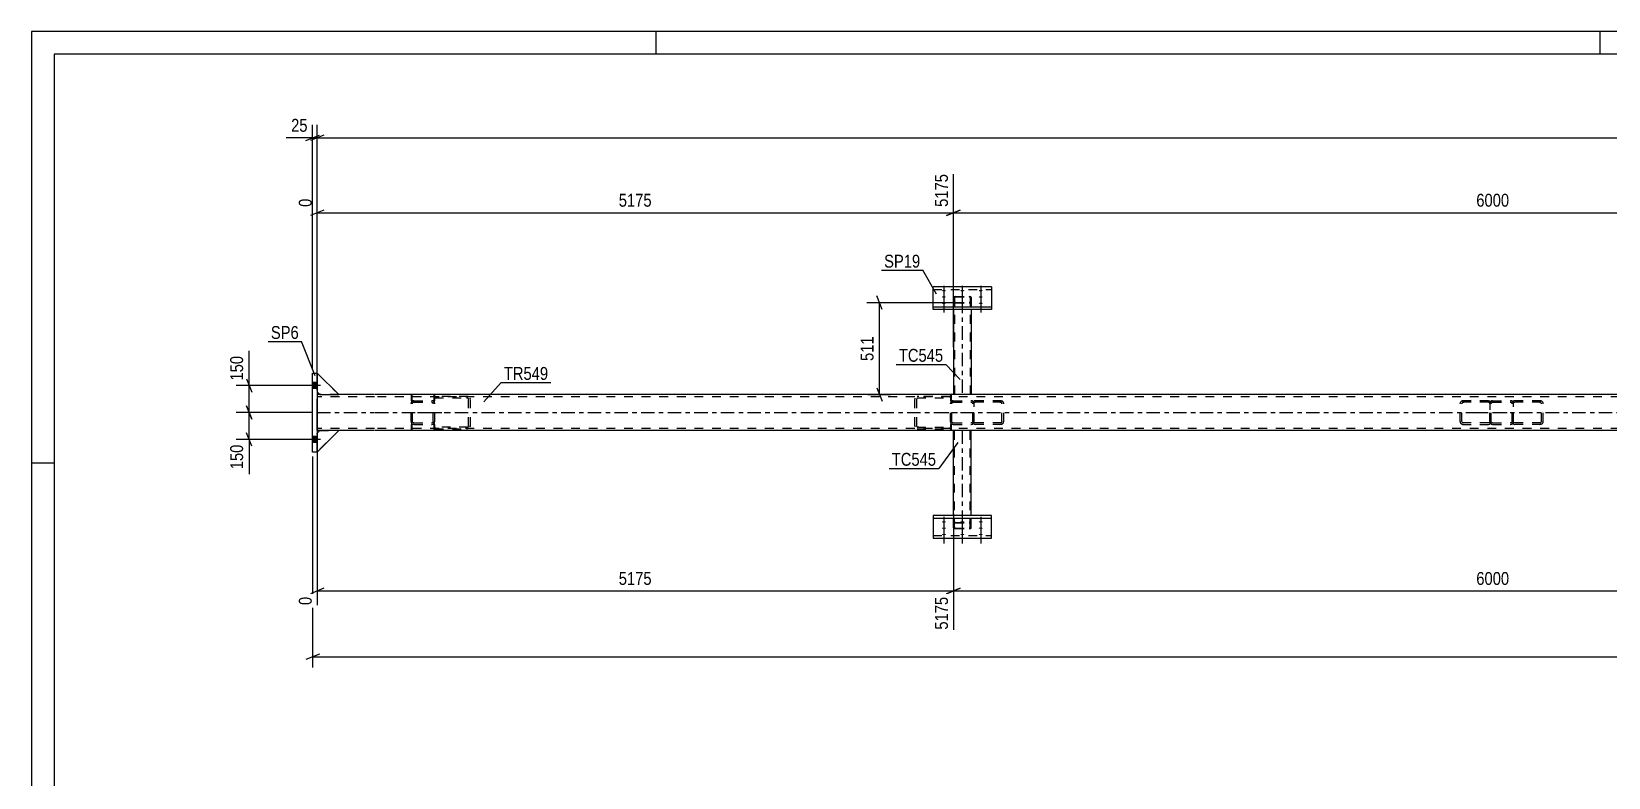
# Model space of a CAD drawing. Header units: millimetres. Extents: x 0 to 1189, y 0 to 841.
# Drawn here: x 0 to 350.8, y 675.1 to 841 of the extents above; entities that cross this region are included whole.
import ezdxf

# ---------------------------------------------------------------- set-up
doc = ezdxf.new("R2010")
doc.units = ezdxf.units.MM
doc.linetypes.add('DXK_LINE_DOT2', pattern=[3.9198, 1.9599, -1.9599])
doc.linetypes.add('DXK_LINE_DOT3', pattern=[5.9187, 2.979, -0.9799, 0.9799, -0.9799])
doc.styles.add('Arial Narrow', font='ARIALN.TTF', dxfattribs={"height": 0.2})

# ---------------------------------------------------------------- blocks, each defined once
blk = doc.blocks.new('Unknown-717048581-1135')
at = {"color": 5, "linetype": 'Continuous'}
for p, q in [((1189, 841), (0, 841)), ((0, 841), (0, 0)), ((139, 836), (139, 841)), ((349, 836), (349, 841)), ((1184, 836), (5, 836)), ((5, 836), (5, 5)), ((5, 745), (0, 745))]:
    blk.add_line(p, q, dxfattribs=at)
blk = doc.blocks.new('Part-717048581-5615 - 5482')
at = {"color": 7, "linetype": 'DXK_LINE_DOT2'}
for p, q in [((63.53, 751.64), (64.13, 752.24)), ((68.33, 752.24), (63.53, 747.44)), ((63.53, 747.44), (63.53, 751.64)), ((64.13, 752.24), (68.33, 752.24))]:
    blk.add_line(p, q, dxfattribs=at)
blk = doc.blocks.new('Bolt-717048581-5487 - 5482')
at = {"linetype": 'Continuous'}
for points in [[(202.98, 783.21), (202.89, 783.21), (202.8, 783.22), (202.72, 783.23), (202.65, 783.26), (202.6, 783.28), (202.56, 783.31), (202.54, 783.34), (202.54, 783.37), (202.56, 783.4), (202.6, 783.43), (202.65, 783.46), (202.72, 783.48), (202.8, 783.49), (202.89, 783.5), (202.98, 783.51), (203.07, 783.5), (203.16, 783.49), (203.24, 783.48), (203.31, 783.46), (203.36, 783.43), (203.4, 783.4), (203.42, 783.37), (203.42, 783.34), (203.4, 783.31), (203.36, 783.28), (203.31, 783.26), (203.24, 783.23), (203.16, 783.22), (203.07, 783.21)], [(207.08, 783.21), (206.99, 783.21), (206.9, 783.22), (206.82, 783.23), (206.75, 783.26), (206.7, 783.28), (206.66, 783.31), (206.64, 783.34), (206.64, 783.37), (206.66, 783.4), (206.7, 783.43), (206.75, 783.46), (206.82, 783.48), (206.9, 783.49), (206.99, 783.5), (207.08, 783.51), (207.17, 783.5), (207.26, 783.49), (207.34, 783.48), (207.41, 783.46), (207.46, 783.43), (207.5, 783.4), (207.52, 783.37), (207.52, 783.34), (207.5, 783.31), (207.46, 783.28), (207.41, 783.26), (207.34, 783.23), (207.26, 783.22), (207.17, 783.21)], [(211.18, 783.21), (211.09, 783.21), (211, 783.22), (210.92, 783.23), (210.85, 783.26), (210.8, 783.28), (210.76, 783.31), (210.74, 783.34), (210.74, 783.37), (210.76, 783.4), (210.8, 783.43), (210.85, 783.46), (210.92, 783.48), (211, 783.49), (211.09, 783.5), (211.18, 783.51), (211.27, 783.5), (211.36, 783.49), (211.44, 783.48), (211.51, 783.46), (211.56, 783.43), (211.6, 783.4), (211.62, 783.37), (211.62, 783.34), (211.6, 783.31), (211.56, 783.28), (211.51, 783.26), (211.44, 783.23), (211.36, 783.22), (211.27, 783.21)], [(202.98, 781.8), (202.89, 781.81), (202.8, 781.82), (202.72, 781.83), (202.65, 781.85), (202.6, 781.88), (202.56, 781.91), (202.54, 781.94), (202.54, 781.97), (202.56, 782), (202.6, 782.03), (202.65, 782.05), (202.72, 782.08), (202.8, 782.09), (202.89, 782.1), (202.98, 782.1), (203.07, 782.1), (203.16, 782.09), (203.24, 782.08), (203.31, 782.05), (203.36, 782.03), (203.4, 782), (203.42, 781.97), (203.42, 781.94), (203.4, 781.91), (203.36, 781.88), (203.31, 781.85), (203.24, 781.83), (203.16, 781.82), (203.07, 781.81)], [(202.98, 780.4), (202.89, 780.4), (202.8, 780.41), (202.72, 780.43), (202.65, 780.45), (202.6, 780.48), (202.56, 780.51), (202.54, 780.54), (202.54, 780.57), (202.56, 780.6), (202.6, 780.63), (202.65, 780.65), (202.72, 780.67), (202.8, 780.69), (202.89, 780.7), (202.98, 780.7), (203.07, 780.7), (203.16, 780.69), (203.24, 780.67), (203.31, 780.65), (203.36, 780.63), (203.4, 780.6), (203.42, 780.57), (203.42, 780.54), (203.4, 780.51), (203.36, 780.48), (203.31, 780.45), (203.24, 780.43), (203.16, 780.41), (203.07, 780.4)], [(207.08, 780.4), (206.99, 780.4), (206.9, 780.41), (206.82, 780.43), (206.75, 780.45), (206.7, 780.48), (206.66, 780.51), (206.64, 780.54), (206.64, 780.57), (206.66, 780.6), (206.7, 780.63), (206.75, 780.65), (206.82, 780.67), (206.9, 780.69), (206.99, 780.7), (207.08, 780.7), (207.17, 780.7), (207.26, 780.69), (207.34, 780.67), (207.41, 780.65), (207.46, 780.63), (207.5, 780.6), (207.52, 780.57), (207.52, 780.54), (207.5, 780.51), (207.46, 780.48), (207.41, 780.45), (207.34, 780.43), (207.26, 780.41), (207.17, 780.4)], [(211.18, 781.8), (211.09, 781.81), (211, 781.82), (210.92, 781.83), (210.85, 781.85), (210.8, 781.88), (210.76, 781.91), (210.74, 781.94), (210.74, 781.97), (210.76, 782), (210.8, 782.03), (210.85, 782.05), (210.92, 782.08), (211, 782.09), (211.09, 782.1), (211.18, 782.1), (211.27, 782.1), (211.36, 782.09), (211.44, 782.08), (211.51, 782.05), (211.56, 782.03), (211.6, 782), (211.62, 781.97), (211.62, 781.94), (211.6, 781.91), (211.56, 781.88), (211.51, 781.85), (211.44, 781.83), (211.36, 781.82), (211.27, 781.81)], [(211.18, 780.4), (211.09, 780.4), (211, 780.41), (210.92, 780.43), (210.85, 780.45), (210.8, 780.48), (210.76, 780.51), (210.74, 780.54), (210.74, 780.57), (210.76, 780.6), (210.8, 780.63), (210.85, 780.65), (210.92, 780.67), (211, 780.69), (211.09, 780.7), (211.18, 780.7), (211.27, 780.7), (211.36, 780.69), (211.44, 780.67), (211.51, 780.65), (211.56, 780.63), (211.6, 780.6), (211.62, 780.57), (211.62, 780.54), (211.6, 780.51), (211.56, 780.48), (211.51, 780.45), (211.44, 780.43), (211.36, 780.41), (211.27, 780.4)]]:
    blk.add_hatch(color=1, dxfattribs=at).paths.add_polyline_path(points)
at = {"color": 1, "linetype": 'Continuous'}
for p, q in [((202.98, 784.45), (202.98, 781.33)), ((202.98, 783.04), (202.98, 779.92)), ((207.08, 784.45), (207.08, 781.33)), ((211.18, 784.45), (211.18, 781.33)), ((211.18, 783.04), (211.18, 779.92)), ((202.98, 781.64), (202.98, 778.52)), ((207.08, 781.64), (207.08, 778.52)), ((211.18, 781.64), (211.18, 778.52))]:
    blk.add_line(p, q, dxfattribs=at)
blk = doc.blocks.new('Part-717048581-5489 - 5482')
at = {"color": 7, "linetype": 'DXK_LINE_DOT2'}
for p, q in [((329.97, 758.88), (329.71, 758.84)), ((329.71, 753.63), (329.71, 758.84)), ((329.71, 758.49), (329.8, 758.53)), ((329.8, 758.53), (329.97, 758.56)), ((335.81, 758.88), (329.97, 758.88)), ((335.81, 758.56), (329.97, 758.56)), ((335.8, 758.83), (335.46, 758.88)), ((335.46, 758.56), (335.63, 758.53)), ((335.87, 758.36), (335.9, 758.24)), ((335.9, 754.24), (335.9, 758.24)), ((336.34, 758.24), (336.27, 758.48)), ((336.34, 754.24), (336.34, 758.24)), ((329.8, 753.94), (329.71, 753.98)), ((329.71, 753.63), (329.97, 753.6)), ((329.97, 753.92), (329.8, 753.94)), ((335.81, 753.92), (329.97, 753.92)), ((335.81, 753.6), (329.97, 753.6)), ((335.63, 753.94), (335.46, 753.92)), ((335.46, 753.6), (335.8, 753.64)), ((335.9, 754.24), (335.87, 754.11)), ((336.27, 753.99), (336.34, 754.24))]:
    blk.add_line(p, q, dxfattribs=at)
for centre, radius, start, end in [((335.53, 758.14), 0.401, 32.4104, 75.4453), ((335.59, 758.05), 0.802, 32.4104, 75.4453), ((335.53, 754.33), 0.401, 284.5547, 327.5896), ((335.59, 754.42), 0.802, 284.5547, 327.5896)]:
    blk.add_arc(centre, radius, start, end, dxfattribs=at)
blk = doc.blocks.new('Part-717048581-5618 - 5482')
at = {"color": 2, "linetype": 'Continuous'}
for p, q in [((63.53, 751.64), (64.13, 752.24)), ((68.33, 752.24), (63.53, 747.44)), ((68.33, 752.24), (64.13, 752.24))]:
    blk.add_line(p, q, dxfattribs=at)
at = {"color": 7, "linetype": 'DXK_LINE_DOT2'}
blk.add_line((63.53, 747.44), (63.53, 751.64), dxfattribs=at)
blk = doc.blocks.new('Part-717048581-5491 - 5482')
at = {"color": 7, "linetype": 'DXK_LINE_DOT2'}
for p, q in [((209.97, 758.88), (209.71, 758.84)), ((209.71, 753.63), (209.71, 758.84)), ((209.71, 758.49), (209.8, 758.53)), ((209.8, 758.53), (209.97, 758.56)), ((215.81, 758.88), (209.97, 758.88)), ((215.81, 758.56), (209.97, 758.56)), ((215.8, 758.83), (215.46, 758.88)), ((215.46, 758.56), (215.63, 758.53)), ((215.87, 758.36), (215.9, 758.24)), ((215.9, 754.24), (215.9, 758.24)), ((216.34, 758.24), (216.27, 758.48)), ((216.34, 754.24), (216.34, 758.24)), ((209.8, 753.94), (209.71, 753.98)), ((209.71, 753.63), (209.97, 753.6)), ((209.97, 753.92), (209.8, 753.94)), ((215.81, 753.92), (209.97, 753.92)), ((215.81, 753.6), (209.97, 753.6)), ((215.63, 753.94), (215.46, 753.92)), ((215.46, 753.6), (215.8, 753.64)), ((215.9, 754.24), (215.87, 754.11)), ((216.27, 753.99), (216.34, 754.24))]:
    blk.add_line(p, q, dxfattribs=at)
for centre, radius, start, end in [((215.53, 758.14), 0.401, 32.4105, 75.4453), ((215.59, 758.05), 0.802, 32.4105, 75.4453), ((215.53, 754.33), 0.401, 284.5547, 327.5895), ((215.59, 754.42), 0.802, 284.5547, 327.5895)]:
    blk.add_arc(centre, radius, start, end, dxfattribs=at)
blk = doc.blocks.new('Part-717048581-5492 - 5482')
at = {"color": 7, "linetype": 'DXK_LINE_DOT2'}
for p, q in [((317.87, 758.48), (317.81, 758.24)), ((317.81, 754.24), (317.81, 758.24)), ((318.24, 758.24), (318.28, 758.36)), ((318.24, 754.24), (318.24, 758.24)), ((324.17, 758.88), (318.33, 758.88)), ((324.17, 758.56), (318.33, 758.56)), ((318.68, 758.88), (318.35, 758.83)), ((318.52, 758.53), (318.68, 758.56)), ((324.17, 758.88), (324.43, 758.84)), ((324.17, 758.56), (324.34, 758.53)), ((324.34, 758.53), (324.43, 758.49)), ((324.43, 758.84), (324.43, 753.63)), ((317.81, 754.24), (317.87, 753.99)), ((318.28, 754.11), (318.24, 754.24)), ((324.17, 753.92), (318.33, 753.92)), ((318.33, 753.6), (324.17, 753.6)), ((318.35, 753.64), (318.68, 753.6)), ((318.68, 753.92), (318.52, 753.94)), ((324.34, 753.94), (324.17, 753.92)), ((324.17, 753.6), (324.43, 753.63)), ((324.43, 753.98), (324.34, 753.94))]:
    blk.add_line(p, q, dxfattribs=at)
at = {"color": 7, "linetype": 'DXK_LINE_DOT3'}
blk.add_line((321.08, 756.24), (328.28, 756.24), dxfattribs=at)
at = {"color": 7, "linetype": 'DXK_LINE_DOT2'}
for centre, radius, start, end in [((318.55, 758.05), 0.802, 104.5547, 147.5895), ((318.62, 758.14), 0.401, 104.5547, 147.5895), ((318.55, 754.42), 0.802, 212.4105, 255.4453), ((318.62, 754.33), 0.401, 212.4105, 255.4453)]:
    blk.add_arc(centre, radius, start, end, dxfattribs=at)
blk = doc.blocks.new('Part-717048581-5627 - 5482')
at = {"color": 2, "linetype": 'Continuous'}
for p, q in [((68.33, 760.24), (63.53, 765.04)), ((63.53, 760.84), (64.13, 760.24)), ((64.13, 760.24), (68.33, 760.24))]:
    blk.add_line(p, q, dxfattribs=at)
at = {"color": 7, "linetype": 'DXK_LINE_DOT2'}
blk.add_line((63.53, 765.04), (63.53, 760.84), dxfattribs=at)
blk = doc.blocks.new('Part-717048581-5505 - 5482')
at = {"color": 2, "linetype": 'Continuous'}
for p, q in [((205.08, 733.34), (205.08, 752.24)), ((209.08, 752.24), (205.08, 752.24)), ((209.08, 733.34), (209.08, 752.24))]:
    blk.add_line(p, q, dxfattribs=at)
at = {"color": 7, "linetype": 'DXK_LINE_DOT2'}
for p, q in [((205.32, 730.6), (205.32, 752.24)), ((208.77, 752.24), (208.78, 752.24)), ((208.78, 752.24), (208.82, 752.24)), ((208.82, 752.24), (208.84, 752.24)), ((208.84, 730.6), (208.84, 752.24)), ((205.08, 730.6), (205.08, 733.34)), ((209.08, 730.6), (209.08, 733.34)), ((205.12, 731.7), (205.08, 731.64)), ((205.08, 730.6), (205.12, 730.54)), ((205.22, 731.75), (205.12, 731.7)), ((205.12, 730.54), (205.22, 730.48)), ((205.38, 731.79), (205.22, 731.75)), ((205.22, 730.48), (205.38, 730.45)), ((205.32, 731.64), (205.34, 731.67)), ((205.34, 730.57), (205.32, 730.6)), ((205.34, 731.67), (205.39, 731.7)), ((205.39, 730.54), (205.34, 730.57)), ((205.56, 731.8), (205.38, 731.79)), ((205.38, 730.45), (205.56, 730.43)), ((205.39, 731.7), (205.47, 731.71)), ((205.47, 730.52), (205.39, 730.54)), ((205.47, 731.71), (205.56, 731.72)), ((205.56, 730.52), (205.47, 730.52)), ((205.56, 731.8), (208.6, 731.8)), ((205.56, 731.72), (208.6, 731.72)), ((205.56, 730.52), (208.6, 730.52)), ((205.56, 730.43), (208.6, 730.43)), ((208.78, 731.79), (208.6, 731.8)), ((208.6, 731.72), (208.69, 731.71)), ((208.69, 730.52), (208.6, 730.52)), ((208.6, 730.43), (208.78, 730.45)), ((208.69, 731.71), (208.77, 731.7)), ((208.77, 730.54), (208.69, 730.52)), ((208.77, 731.7), (208.82, 731.67)), ((208.82, 730.57), (208.77, 730.54)), ((208.94, 731.75), (208.78, 731.79)), ((208.78, 730.45), (208.94, 730.48)), ((208.82, 731.67), (208.84, 731.64)), ((208.84, 730.6), (208.82, 730.57)), ((209.04, 731.7), (208.94, 731.75)), ((208.94, 730.48), (209.04, 730.54)), ((209.08, 731.64), (209.04, 731.7)), ((209.04, 730.54), (209.08, 730.6))]:
    blk.add_line(p, q, dxfattribs=at)
at = {"color": 7, "linetype": 'DXK_LINE_DOT3'}
blk.add_line((207.08, 752.24), (207.08, 731.12), dxfattribs=at)
blk = doc.blocks.new('Part-717048581-5513 - 5482')
at = {"color": 7, "linetype": 'DXK_LINE_DOT2'}
for p, q in [((196.55, 759.44), (196.49, 759.2)), ((196.49, 753.28), (196.49, 759.2)), ((196.93, 759.2), (196.96, 759.32)), ((196.93, 753.28), (196.93, 759.2)), ((204.43, 759.84), (197.01, 759.84)), ((197.01, 759.52), (204.43, 759.52)), ((197.37, 759.84), (197.03, 759.79)), ((197.2, 759.49), (197.37, 759.52)), ((204.43, 759.52), (204.43, 759.84)), ((196.49, 753.28), (196.55, 753.03)), ((196.96, 753.15), (196.93, 753.28)), ((197.01, 752.96), (204.43, 752.96)), ((197.01, 752.64), (204.43, 752.64)), ((197.03, 752.68), (197.37, 752.64)), ((197.37, 752.96), (197.2, 752.98)), ((204.43, 752.64), (204.43, 752.96))]:
    blk.add_line(p, q, dxfattribs=at)
at = {"color": 7, "linetype": 'DXK_LINE_DOT3'}
blk.add_line((201.08, 756.24), (208.28, 756.24), dxfattribs=at)
at = {"color": 7, "linetype": 'DXK_LINE_DOT2'}
for centre, start, end in [((197.3, 759.1), 104.5547, 147.5896), ((197.3, 753.37), 212.4104, 255.4453)]:
    blk.add_arc(centre, 0.401, start, end, dxfattribs=at)
blk = doc.blocks.new('Part-717048581-5514 - 5482')
at = {"color": 7, "linetype": 'DXK_LINE_DOT2'}
for p, q in [((97.13, 759.84), (89.71, 759.84)), ((89.71, 759.84), (89.71, 759.52)), ((89.71, 759.52), (97.13, 759.52)), ((97.11, 759.79), (96.78, 759.84)), ((96.78, 759.52), (96.95, 759.49)), ((97.18, 759.32), (97.22, 759.2)), ((97.22, 753.28), (97.22, 759.2)), ((97.66, 759.2), (97.59, 759.44)), ((97.66, 753.28), (97.66, 759.2)), ((97.13, 752.96), (89.71, 752.96)), ((89.71, 752.96), (89.71, 752.64)), ((89.71, 752.64), (97.13, 752.64)), ((96.95, 752.98), (96.78, 752.96)), ((96.78, 752.64), (97.11, 752.68)), ((97.22, 753.28), (97.18, 753.15)), ((97.59, 753.03), (97.66, 753.28))]:
    blk.add_line(p, q, dxfattribs=at)
at = {"color": 7, "linetype": 'DXK_LINE_DOT3'}
blk.add_line((85.86, 756.24), (93.07, 756.24), dxfattribs=at)
at = {"color": 7, "linetype": 'DXK_LINE_DOT2'}
for centre, start, end in [((96.84, 759.1), 32.4104, 75.4453), ((96.84, 753.37), 284.5547, 327.5896)]:
    blk.add_arc(centre, 0.401, start, end, dxfattribs=at)
blk = doc.blocks.new('Part-717048581-5632 - 5482')
at = {"color": 2, "linetype": 'Continuous'}
for p, q in [((200.58, 779.13), (200.58, 784.18)), ((213.58, 784.18), (200.58, 784.18)), ((213.58, 784.18), (213.58, 779.13)), ((200.58, 779.73), (213.58, 779.73)), ((213.58, 779.13), (200.58, 779.13))]:
    blk.add_line(p, q, dxfattribs=at)
at = {"color": 7, "linetype": 'DXK_LINE_DOT2'}
blk.add_line((200.58, 783.58), (213.58, 783.58), dxfattribs=at)
blk = doc.blocks.new('Part-717048581-5525 - 5482')
at = {"color": 2, "linetype": 'Continuous'}
for p, q in [((62.53, 747.44), (62.53, 765.04)), ((62.53, 765.04), (63.53, 765.04)), ((63.53, 765.04), (63.53, 747.44)), ((63.53, 747.44), (62.53, 747.44))]:
    blk.add_line(p, q, dxfattribs=at)
blk = doc.blocks.new('Part-717048581-5597 - 5482')
at = {"color": 7, "linetype": 'DXK_LINE_DOT2'}
for p, q in [((89.71, 753.6), (89.47, 753.6)), ((89.47, 753.6), (89.47, 752.4)), ((89.47, 752.4), (89.71, 752.4)), ((89.71, 752.4), (89.71, 753.6))]:
    blk.add_line(p, q, dxfattribs=at)
blk = doc.blocks.new('Part-717048581-5599 - 5482')
at = {"color": 7, "linetype": 'DXK_LINE_DOT2'}
for p, q in [((204.67, 753.6), (204.43, 753.6)), ((204.43, 753.6), (204.43, 752.4)), ((204.43, 752.4), (204.67, 752.4)), ((204.67, 752.4), (204.67, 753.6))]:
    blk.add_line(p, q, dxfattribs=at)
blk = doc.blocks.new('Bolt-717048581-5558 - 5482')
at = {"linetype": 'Continuous'}
for points in [[(202.98, 732.07), (203.07, 732.07), (203.16, 732.06), (203.24, 732.04), (203.31, 732.02), (203.36, 731.99), (203.4, 731.97), (203.42, 731.94), (203.42, 731.9), (203.4, 731.87), (203.36, 731.84), (203.31, 731.82), (203.24, 731.8), (203.16, 731.78), (203.07, 731.77), (202.98, 731.77), (202.89, 731.77), (202.8, 731.78), (202.72, 731.8), (202.65, 731.82), (202.6, 731.84), (202.56, 731.87), (202.54, 731.9), (202.54, 731.94), (202.56, 731.97), (202.6, 731.99), (202.65, 732.02), (202.72, 732.04), (202.8, 732.06), (202.89, 732.07)], [(202.98, 730.67), (203.07, 730.66), (203.16, 730.65), (203.24, 730.64), (203.31, 730.62), (203.36, 730.59), (203.4, 730.56), (203.42, 730.53), (203.42, 730.5), (203.4, 730.47), (203.36, 730.44), (203.31, 730.42), (203.24, 730.4), (203.16, 730.38), (203.07, 730.37), (202.98, 730.37), (202.89, 730.37), (202.8, 730.38), (202.72, 730.4), (202.65, 730.42), (202.6, 730.44), (202.56, 730.47), (202.54, 730.5), (202.54, 730.53), (202.56, 730.56), (202.6, 730.59), (202.65, 730.62), (202.72, 730.64), (202.8, 730.65), (202.89, 730.66)], [(207.08, 732.07), (207.17, 732.07), (207.26, 732.06), (207.34, 732.04), (207.41, 732.02), (207.46, 731.99), (207.5, 731.97), (207.52, 731.94), (207.52, 731.9), (207.5, 731.87), (207.46, 731.84), (207.41, 731.82), (207.34, 731.8), (207.26, 731.78), (207.17, 731.77), (207.08, 731.77), (206.99, 731.77), (206.9, 731.78), (206.82, 731.8), (206.75, 731.82), (206.7, 731.84), (206.66, 731.87), (206.64, 731.9), (206.64, 731.94), (206.66, 731.97), (206.7, 731.99), (206.75, 732.02), (206.82, 732.04), (206.9, 732.06), (206.99, 732.07)], [(211.18, 732.07), (211.27, 732.07), (211.36, 732.06), (211.44, 732.04), (211.51, 732.02), (211.56, 731.99), (211.6, 731.97), (211.62, 731.94), (211.62, 731.9), (211.6, 731.87), (211.56, 731.84), (211.51, 731.82), (211.44, 731.8), (211.36, 731.78), (211.27, 731.77), (211.18, 731.77), (211.09, 731.77), (211, 731.78), (210.92, 731.8), (210.85, 731.82), (210.8, 731.84), (210.76, 731.87), (210.74, 731.9), (210.74, 731.94), (210.76, 731.97), (210.8, 731.99), (210.85, 732.02), (210.92, 732.04), (211, 732.06), (211.09, 732.07)], [(211.18, 730.67), (211.27, 730.66), (211.36, 730.65), (211.44, 730.64), (211.51, 730.62), (211.56, 730.59), (211.6, 730.56), (211.62, 730.53), (211.62, 730.5), (211.6, 730.47), (211.56, 730.44), (211.51, 730.42), (211.44, 730.4), (211.36, 730.38), (211.27, 730.37), (211.18, 730.37), (211.09, 730.37), (211, 730.38), (210.92, 730.4), (210.85, 730.42), (210.8, 730.44), (210.76, 730.47), (210.74, 730.5), (210.74, 730.53), (210.76, 730.56), (210.8, 730.59), (210.85, 730.62), (210.92, 730.64), (211, 730.65), (211.09, 730.66)], [(202.98, 729.27), (203.07, 729.26), (203.16, 729.25), (203.24, 729.24), (203.31, 729.22), (203.36, 729.19), (203.4, 729.16), (203.42, 729.13), (203.42, 729.1), (203.4, 729.07), (203.36, 729.04), (203.31, 729.01), (203.24, 728.99), (203.16, 728.98), (203.07, 728.97), (202.98, 728.96), (202.89, 728.97), (202.8, 728.98), (202.72, 728.99), (202.65, 729.01), (202.6, 729.04), (202.56, 729.07), (202.54, 729.1), (202.54, 729.13), (202.56, 729.16), (202.6, 729.19), (202.65, 729.22), (202.72, 729.24), (202.8, 729.25), (202.89, 729.26)], [(207.08, 729.27), (207.17, 729.26), (207.26, 729.25), (207.34, 729.24), (207.41, 729.22), (207.46, 729.19), (207.5, 729.16), (207.52, 729.13), (207.52, 729.1), (207.5, 729.07), (207.46, 729.04), (207.41, 729.01), (207.34, 728.99), (207.26, 728.98), (207.17, 728.97), (207.08, 728.96), (206.99, 728.97), (206.9, 728.98), (206.82, 728.99), (206.75, 729.01), (206.7, 729.04), (206.66, 729.07), (206.64, 729.1), (206.64, 729.13), (206.66, 729.16), (206.7, 729.19), (206.75, 729.22), (206.82, 729.24), (206.9, 729.25), (206.99, 729.26)], [(211.18, 729.27), (211.27, 729.26), (211.36, 729.25), (211.44, 729.24), (211.51, 729.22), (211.56, 729.19), (211.6, 729.16), (211.62, 729.13), (211.62, 729.1), (211.6, 729.07), (211.56, 729.04), (211.51, 729.01), (211.44, 728.99), (211.36, 728.98), (211.27, 728.97), (211.18, 728.96), (211.09, 728.97), (211, 728.98), (210.92, 728.99), (210.85, 729.01), (210.8, 729.04), (210.76, 729.07), (210.74, 729.1), (210.74, 729.13), (210.76, 729.16), (210.8, 729.19), (210.85, 729.22), (210.92, 729.24), (211, 729.25), (211.09, 729.26)]]:
    blk.add_hatch(color=1, dxfattribs=at).paths.add_polyline_path(points)
at = {"color": 1, "linetype": 'Continuous'}
for p, q in [((202.98, 733.01), (202.98, 729.89)), ((202.98, 731.61), (202.98, 728.49)), ((202.98, 730.2), (202.98, 727.09)), ((207.08, 733.01), (207.08, 729.89)), ((207.08, 730.2), (207.08, 727.09)), ((211.18, 733.01), (211.18, 729.89)), ((211.18, 731.61), (211.18, 728.49)), ((211.18, 730.2), (211.18, 727.09))]:
    blk.add_line(p, q, dxfattribs=at)
blk = doc.blocks.new('Bolt-717048581-5560 - 5482')
at = {"linetype": 'Continuous'}
for points in [[(62.53, 762.9), (62.53, 761.58), (63.53, 761.58), (63.53, 762.9)], [(62.53, 762.9), (62.53, 761.58), (63.53, 761.58), (63.53, 762.9)], [(62.53, 750.9), (62.53, 749.58), (63.53, 749.58), (63.53, 750.9)], [(62.53, 750.9), (62.53, 749.58), (63.53, 749.58), (63.53, 750.9)]]:
    blk.add_hatch(color=1, dxfattribs=at).paths.add_polyline_path(points)
at = {"color": 1, "linetype": 'Continuous'}
for p, q in [((64.29, 762.24), (59.53, 762.24)), ((64.29, 762.24), (59.53, 762.24)), ((63.53, 762.9), (62.53, 762.9)), ((63.53, 762.9), (62.53, 762.9)), ((63.53, 761.58), (62.53, 761.58)), ((63.53, 761.58), (62.53, 761.58)), ((63.53, 750.9), (62.53, 750.9)), ((63.53, 750.9), (62.53, 750.9)), ((64.29, 750.24), (59.53, 750.24)), ((64.29, 750.24), (59.53, 750.24)), ((63.53, 749.58), (62.53, 749.58)), ((63.53, 749.58), (62.53, 749.58))]:
    blk.add_line(p, q, dxfattribs=at)
blk = doc.blocks.new('Part-717048581-5624 - 5482')
at = {"color": 7, "linetype": 'DXK_LINE_DOT2'}
for p, q in [((68.33, 760.24), (63.53, 765.04)), ((63.53, 765.04), (63.53, 760.84)), ((63.53, 760.84), (64.13, 760.24)), ((64.13, 760.24), (68.33, 760.24))]:
    blk.add_line(p, q, dxfattribs=at)
blk = doc.blocks.new('Part-717048581-5596 - 5482')
at = {"color": 7, "linetype": 'DXK_LINE_DOT2'}
for p, q in [((84.67, 760.08), (84.43, 760.08)), ((84.43, 760.08), (84.43, 758.88)), ((84.43, 758.88), (84.67, 758.88)), ((84.67, 758.88), (84.67, 760.08))]:
    blk.add_line(p, q, dxfattribs=at)
blk = doc.blocks.new('Part-717048581-5598 - 5482')
at = {"color": 7, "linetype": 'DXK_LINE_DOT2'}
for p, q in [((89.71, 760.08), (89.47, 760.08)), ((89.47, 760.08), (89.47, 758.88)), ((89.47, 758.88), (89.71, 758.88)), ((89.71, 758.88), (89.71, 760.08))]:
    blk.add_line(p, q, dxfattribs=at)
blk = doc.blocks.new('Part-717048581-5600 - 5482')
at = {"color": 7, "linetype": 'DXK_LINE_DOT2'}
for p, q in [((204.67, 760.08), (204.43, 760.08)), ((204.43, 760.08), (204.43, 758.88)), ((204.43, 758.88), (204.67, 758.88)), ((204.67, 758.88), (204.67, 760.08))]:
    blk.add_line(p, q, dxfattribs=at)
blk = doc.blocks.new('Part-717048581-5604 - 5482')
at = {"color": 7, "linetype": 'DXK_LINE_DOT2'}
for p, q in [((68.33, 760.24), (63.53, 765.04)), ((63.53, 765.04), (63.53, 760.84)), ((63.53, 760.84), (64.13, 760.24)), ((64.13, 760.24), (68.33, 760.24))]:
    blk.add_line(p, q, dxfattribs=at)
blk = doc.blocks.new('Part-717048581-5609 - 5482')
at = {"color": 7, "linetype": 'DXK_LINE_DOT2'}
for p, q in [((84.67, 753.6), (84.43, 753.6)), ((84.43, 753.6), (84.43, 752.4)), ((84.43, 752.4), (84.67, 752.4)), ((84.67, 752.4), (84.67, 753.6))]:
    blk.add_line(p, q, dxfattribs=at)
blk = doc.blocks.new('Part-717048581-5621 - 5482')
at = {"color": 7, "linetype": 'DXK_LINE_DOT2'}
for p, q in [((63.53, 751.64), (64.13, 752.24)), ((68.33, 752.24), (63.53, 747.44)), ((63.53, 747.44), (63.53, 751.64)), ((64.13, 752.24), (68.33, 752.24))]:
    blk.add_line(p, q, dxfattribs=at)
blk = doc.blocks.new('Part-717048581-5653 - 5482')
at = {"color": 7, "linetype": 'DXK_LINE_DOT2'}
for p, q in [((205.12, 781.94), (205.08, 781.87)), ((205.08, 781.87), (205.08, 779.13)), ((205.08, 780.83), (205.12, 780.77)), ((205.22, 781.99), (205.12, 781.94)), ((205.12, 780.77), (205.22, 780.72)), ((205.38, 782.02), (205.22, 781.99)), ((205.22, 780.72), (205.38, 780.68)), ((205.32, 781.87), (205.34, 781.9)), ((205.32, 781.87), (205.32, 760.24)), ((205.34, 780.8), (205.32, 780.83)), ((205.34, 781.9), (205.39, 781.93)), ((205.39, 780.77), (205.34, 780.8)), ((205.56, 782.04), (205.38, 782.02)), ((205.38, 780.68), (205.56, 780.67)), ((205.39, 781.93), (205.47, 781.95)), ((205.47, 780.76), (205.39, 780.77)), ((205.47, 781.95), (205.56, 781.95)), ((205.56, 780.75), (205.47, 780.76)), ((205.56, 782.04), (208.6, 782.04)), ((205.56, 781.95), (208.6, 781.95)), ((205.56, 780.75), (208.6, 780.75)), ((205.56, 780.67), (208.6, 780.67)), ((208.78, 782.02), (208.6, 782.04)), ((208.6, 781.95), (208.69, 781.95)), ((208.69, 780.76), (208.6, 780.75)), ((208.6, 780.67), (208.78, 780.68)), ((208.69, 781.95), (208.77, 781.93)), ((208.77, 780.77), (208.69, 780.76)), ((208.77, 781.93), (208.82, 781.9)), ((208.82, 780.8), (208.77, 780.77)), ((208.94, 781.99), (208.78, 782.02)), ((208.78, 780.68), (208.94, 780.72)), ((208.82, 781.9), (208.84, 781.87)), ((208.84, 780.83), (208.82, 780.8)), ((208.84, 781.87), (208.84, 760.24)), ((209.04, 781.94), (208.94, 781.99)), ((208.94, 780.72), (209.04, 780.77)), ((209.08, 781.87), (209.04, 781.94)), ((209.04, 780.77), (209.08, 780.83)), ((209.08, 781.87), (209.08, 779.13)), ((208.82, 760.24), (208.84, 760.24)), ((209.08, 760.24), (209.08, 760.24))]:
    blk.add_line(p, q, dxfattribs=at)
at = {"color": 2, "linetype": 'Continuous'}
for p, q in [((205.08, 779.13), (205.08, 760.24)), ((209.08, 779.13), (209.08, 760.24)), ((209.04, 760.24), (205.08, 760.24)), ((209.08, 760.24), (209.04, 760.24))]:
    blk.add_line(p, q, dxfattribs=at)
at = {"color": 7, "linetype": 'DXK_LINE_DOT3'}
blk.add_line((207.08, 781.35), (207.08, 760.24), dxfattribs=at)
blk = doc.blocks.new('Part-717048581-5655 - 5482')
at = {"color": 2, "linetype": 'Continuous'}
for p, q in [((213.58, 733.34), (200.58, 733.34)), ((200.58, 733.34), (200.58, 728.29)), ((213.58, 728.29), (213.58, 733.34)), ((200.58, 732.74), (213.58, 732.74)), ((200.58, 728.29), (213.58, 728.29))]:
    blk.add_line(p, q, dxfattribs=at)
at = {"color": 7, "linetype": 'DXK_LINE_DOT2'}
blk.add_line((200.58, 728.9), (213.58, 728.9), dxfattribs=at)
blk = doc.blocks.new('Part-717048581-5664 - 5482')
at = {"color": 2, "linetype": 'Continuous'}
for p, q in [((64.13, 760.24), (63.53, 760.24)), ((63.53, 753.2), (63.53, 759.28)), ((76.33, 760.24), (68.33, 760.24)), ((205.08, 760.24), (76.43, 760.24)), ((445.08, 760.24), (209.08, 760.24)), ((64.13, 752.24), (63.53, 752.24)), ((76.33, 752.24), (68.33, 752.24)), ((205.08, 752.24), (76.43, 752.24)), ((445.08, 752.24), (209.08, 752.24))]:
    blk.add_line(p, q, dxfattribs=at)
at = {"color": 7, "linetype": 'DXK_LINE_DOT2'}
for p, q in [((63.53, 760.24), (63.53, 759.28)), ((63.53, 760.24), (63.53, 759.95)), ((76.33, 759.76), (63.53, 759.76)), ((68.33, 760.24), (64.13, 760.24)), ((706.07, 759.76), (76.43, 759.76)), ((209.08, 760.24), (205.08, 760.24)), ((63.53, 752.24), (63.53, 753.2)), ((76.33, 752.72), (63.53, 752.72)), ((68.33, 752.24), (64.13, 752.24)), ((706.07, 752.72), (76.43, 752.72)), ((209.08, 752.24), (205.08, 752.24))]:
    blk.add_line(p, q, dxfattribs=at)
at = {"color": 7, "linetype": 'DXK_LINE_DOT3'}
for p, q in [((63.53, 756.24), (76.33, 756.24)), ((76.43, 756.24), (706.07, 756.24))]:
    blk.add_line(p, q, dxfattribs=at)
blk = doc.blocks.new('Part-717048581-5668 - 5482')
at = {"color": 7, "linetype": 'DXK_LINE_DOT2'}
for p, q in [((84.48, 758.48), (84.43, 758.24)), ((84.43, 754.24), (84.43, 758.24)), ((84.75, 758.24), (84.78, 758.36)), ((84.75, 754.24), (84.75, 758.24)), ((85.07, 758.88), (84.83, 758.83)), ((84.95, 758.53), (85.07, 758.56)), ((85.07, 758.88), (89.07, 758.88)), ((85.07, 758.56), (89.07, 758.56)), ((89.32, 758.83), (89.07, 758.88)), ((89.07, 758.56), (89.19, 758.53)), ((89.37, 758.36), (89.39, 758.24)), ((89.39, 754.24), (89.39, 758.24)), ((89.71, 758.24), (89.66, 758.48)), ((89.71, 754.24), (89.71, 758.24)), ((84.43, 754.24), (84.48, 753.99)), ((84.78, 754.11), (84.75, 754.24)), ((84.83, 753.64), (85.07, 753.6)), ((85.07, 753.92), (84.95, 753.94)), ((85.07, 753.92), (89.07, 753.92)), ((85.07, 753.6), (89.07, 753.6)), ((89.19, 753.94), (89.07, 753.92)), ((89.07, 753.6), (89.32, 753.64)), ((89.39, 754.24), (89.37, 754.11)), ((89.66, 753.99), (89.71, 754.24))]:
    blk.add_line(p, q, dxfattribs=at)
for centre, radius, start, end in [((85.07, 758.24), 0.64, 112.5, 157.5), ((85.07, 758.24), 0.32, 112.5, 157.5), ((89.07, 758.24), 0.32, 22.5, 67.5), ((89.07, 758.24), 0.64, 22.5, 67.5), ((85.07, 754.24), 0.64, 202.5, 247.5), ((85.07, 754.24), 0.32, 202.5, 247.5), ((89.07, 754.24), 0.32, 292.5, 337.5), ((89.07, 754.24), 0.64, 292.5, 337.5)]:
    blk.add_arc(centre, radius, start, end, dxfattribs=at)
blk = doc.blocks.new('Part-717048581-5669 - 5482')
at = {"color": 7, "linetype": 'DXK_LINE_DOT2'}
for p, q in [((324.48, 758.48), (324.43, 758.24)), ((324.43, 754.24), (324.43, 758.24)), ((324.75, 758.24), (324.78, 758.36)), ((324.75, 754.24), (324.75, 758.24)), ((325.07, 758.88), (324.83, 758.83)), ((324.95, 758.53), (325.07, 758.56)), ((325.07, 758.88), (329.07, 758.88)), ((325.07, 758.56), (329.07, 758.56)), ((329.32, 758.83), (329.07, 758.88)), ((329.07, 758.56), (329.19, 758.53)), ((329.37, 758.36), (329.39, 758.24)), ((329.39, 754.24), (329.39, 758.24)), ((329.71, 758.24), (329.66, 758.48)), ((329.71, 754.24), (329.71, 758.24)), ((324.43, 754.24), (324.48, 753.99)), ((324.78, 754.11), (324.75, 754.24)), ((324.83, 753.64), (325.07, 753.6)), ((325.07, 753.92), (324.95, 753.94)), ((325.07, 753.92), (329.07, 753.92)), ((325.07, 753.6), (329.07, 753.6)), ((329.19, 753.94), (329.07, 753.92)), ((329.07, 753.6), (329.32, 753.64)), ((329.39, 754.24), (329.37, 754.11)), ((329.66, 753.99), (329.71, 754.24))]:
    blk.add_line(p, q, dxfattribs=at)
for centre, radius, start, end in [((325.07, 758.24), 0.64, 112.5, 157.5), ((325.07, 758.24), 0.32, 112.5, 157.5), ((329.07, 758.24), 0.32, 22.5, 67.5), ((329.07, 758.24), 0.64, 22.5, 67.5), ((325.07, 754.24), 0.64, 202.5, 247.5), ((325.07, 754.24), 0.32, 202.5, 247.5), ((329.07, 754.24), 0.32, 292.5, 337.5), ((329.07, 754.24), 0.64, 292.5, 337.5)]:
    blk.add_arc(centre, radius, start, end, dxfattribs=at)
blk = doc.blocks.new('Part-717048581-5671 - 5482')
at = {"color": 7, "linetype": 'DXK_LINE_DOT2'}
for p, q in [((204.48, 758.48), (204.43, 758.24)), ((204.43, 754.24), (204.43, 758.24)), ((204.75, 758.24), (204.78, 758.36)), ((204.75, 754.24), (204.75, 758.24)), ((205.07, 758.88), (204.83, 758.83)), ((204.95, 758.53), (205.07, 758.56)), ((205.07, 758.88), (209.07, 758.88)), ((205.07, 758.56), (209.07, 758.56)), ((209.32, 758.83), (209.07, 758.88)), ((209.07, 758.56), (209.19, 758.53)), ((209.37, 758.36), (209.39, 758.24)), ((209.39, 754.24), (209.39, 758.24)), ((209.71, 758.24), (209.66, 758.48)), ((209.71, 754.24), (209.71, 758.24)), ((204.43, 754.24), (204.48, 753.99)), ((204.78, 754.11), (204.75, 754.24)), ((204.83, 753.64), (205.07, 753.6)), ((205.07, 753.92), (204.95, 753.94)), ((205.07, 753.92), (209.07, 753.92)), ((205.07, 753.6), (209.07, 753.6)), ((209.19, 753.94), (209.07, 753.92)), ((209.07, 753.6), (209.32, 753.64)), ((209.39, 754.24), (209.37, 754.11)), ((209.66, 753.99), (209.71, 754.24))]:
    blk.add_line(p, q, dxfattribs=at)
at = {"color": 7, "linetype": 'DXK_LINE_DOT3'}
blk.add_line((207.07, 756.24), (207.07, 756.24), dxfattribs=at)
at = {"color": 7, "linetype": 'DXK_LINE_DOT2'}
for centre, radius, start, end in [((205.07, 758.24), 0.64, 112.5, 157.5), ((205.07, 758.24), 0.32, 112.5, 157.5), ((209.07, 758.24), 0.32, 22.5, 67.5), ((209.07, 758.24), 0.64, 22.5, 67.5), ((205.07, 754.24), 0.64, 202.5, 247.5), ((205.07, 754.24), 0.32, 202.5, 247.5), ((209.07, 754.24), 0.32, 292.5, 337.5), ((209.07, 754.24), 0.64, 292.5, 337.5)]:
    blk.add_arc(centre, radius, start, end, dxfattribs=at)
blk = doc.blocks.new('StraightDimension-717048581-10208 - 5482')
at = {"color": 7, "linetype": 'Continuous'}
for p, q in [((62.53, 746.44), (62.53, 699.5)), ((64.03, 702.5), (61.03, 701.3)), ((62.53, 701.9), (707.07, 701.9))]:
    blk.add_line(p, q, dxfattribs=at)
blk = doc.blocks.new('StraightDimension-717048581-10142 - 5482')
at = {"color": 7, "linetype": 'Continuous'}
for p, q in [((65.03, 817.96), (62.03, 816.76)), ((63.53, 766.04), (63.53, 820.21)), ((63.53, 817.36), (706.07, 817.36))]:
    blk.add_line(p, q, dxfattribs=at)
blk = doc.blocks.new('StraightDimension-717048581-10087 - 5482')
at = {"color": 7, "linetype": 'Continuous'}
for p, q in [((205.08, 733.71), (205.08, 707.94)), ((445.08, 735.5), (445.08, 706.11)), ((206.58, 717.15), (203.58, 715.95)), ((205.08, 716.55), (445.08, 716.55)), ((443.58, 715.95), (446.58, 717.15))]:
    blk.add_line(p, q, dxfattribs=at)
at = {"color": 0}
blk.add_wipeout([(329.34, 717.3), (329.34, 721.5), (320.83, 721.5), (320.83, 717.3)], dxfattribs=at)
at = {"color": 0, "linetype": 'Continuous'}
blk.add_wipeout([(444.48, 715.85), (440.28, 715.85), (440.28, 705.51), (444.48, 705.51)], dxfattribs=at)
at = {"color": 3, "style": 'Arial Narrow'}
blk.add_text('6000', height=2.863, dxfattribs=at).set_placement((321.43, 717.9))
at = {"color": 3, "linetype": 'Continuous', "style": 'Arial Narrow'}
blk.add_text('11175', height=2.863, rotation=90.0002, dxfattribs=at).set_placement((443.88, 706.11))
blk = doc.blocks.new('StraightDimension-717048581-5739 - 5482')
at = {"color": 7, "linetype": 'Continuous'}
for p, q in [((445.08, 772.14), (445.08, 811.13)), ((205.08, 770.77), (205.08, 809.3)), ((206.58, 801.29), (203.58, 800.09)), ((205.08, 800.69), (445.08, 800.69)), ((443.58, 800.09), (446.58, 801.29))]:
    blk.add_line(p, q, dxfattribs=at)
at = {"color": 0, "linetype": 'Continuous'}
blk.add_wipeout([(444.48, 811.73), (440.28, 811.73), (440.28, 801.39), (444.48, 801.39)], dxfattribs=at)
at = {"color": 0}
blk.add_wipeout([(329.34, 801.44), (329.34, 805.64), (320.83, 805.64), (320.83, 801.44)], dxfattribs=at)
at = {"color": 3, "linetype": 'Continuous', "style": 'Arial Narrow'}
blk.add_text('11175', height=2.863, rotation=90.0002, dxfattribs=at).set_placement((443.88, 801.99))
at = {"color": 3, "style": 'Arial Narrow'}
blk.add_text('6000', height=2.863, dxfattribs=at).set_placement((321.43, 802.04))
blk = doc.blocks.new('StraightDimension-717048581-5752 - 5482')
at = {"color": 7, "linetype": 'Continuous'}
for p, q in [((205.08, 770.77), (205.08, 809.3)), ((63.53, 761.24), (63.53, 803.82)), ((65.03, 801.29), (62.03, 800.09)), ((63.53, 800.69), (205.08, 800.69)), ((203.58, 800.09), (206.58, 801.29))]:
    blk.add_line(p, q, dxfattribs=at)
at = {"color": 0, "linetype": 'Continuous'}
for points in [[(204.48, 809.9), (200.28, 809.9), (200.28, 801.39), (204.48, 801.39)], [(62.93, 804.42), (58.73, 804.42), (58.73, 801.39), (62.93, 801.39)]]:
    blk.add_wipeout(points, dxfattribs=at)
at = {"color": 0}
blk.add_wipeout([(138.56, 801.44), (138.56, 805.64), (130.05, 805.64), (130.05, 801.44)], dxfattribs=at)
at = {"color": 3, "linetype": 'Continuous', "style": 'Arial Narrow'}
for s, height, p in [('5175', 2.863, (203.88, 801.99)), ('0', 2.86, (62.33, 801.99))]:
    blk.add_text(s, height=height, rotation=90.0002, dxfattribs=at).set_placement(p)
at = {"color": 3, "style": 'Arial Narrow'}
blk.add_text('5175', height=2.863, dxfattribs=at).set_placement((130.65, 802.04))
blk = doc.blocks.new('StraightDimension-717048581-5776 - 5482')
at = {"color": 7, "linetype": 'Continuous'}
for p, q in [((206.08, 780.67), (185.82, 780.67)), ((189.27, 779.17), (188.07, 782.17)), ((188.67, 760.24), (188.67, 780.67)), ((188.07, 761.74), (189.27, 758.74)), ((186.03, 760.24), (191.07, 760.24))]:
    blk.add_line(p, q, dxfattribs=at)
at = {"color": 0}
blk.add_wipeout([(187.92, 773.79), (183.72, 773.79), (183.72, 767.11), (187.92, 767.11)], dxfattribs=at)
at = {"color": 3, "style": 'Arial Narrow'}
blk.add_text('511', height=2.863, rotation=90.0002, dxfattribs=at).set_placement((187.32, 767.71))
blk = doc.blocks.new('StraightDimension-717048581-10043 - 5482')
at = {"color": 7, "linetype": 'Continuous'}
for p, q in [((60.27, 762.24), (45.56, 762.24)), ((47.81, 763.74), (49.01, 760.74)), ((48.41, 756.24), (48.41, 762.24)), ((62.53, 756.24), (45.56, 756.24)), ((49.01, 754.74), (47.81, 757.74))]:
    blk.add_line(p, q, dxfattribs=at)
at = {"color": 0}
blk.add_wipeout([(47.66, 769.45), (43.46, 769.45), (43.46, 762.76), (47.66, 762.76)], dxfattribs=at)
at = {"color": 7, "linetype": 'Continuous'}
blk.add_line((48.41, 762.24), (48.41, 769.97), dxfattribs=at)
blk.add_line((48.41, 762.24), (48.41, 769.97), dxfattribs=at)
at = {"color": 3, "style": 'Arial Narrow'}
blk.add_text('150', height=2.863, rotation=90.0002, dxfattribs=at).set_placement((47.06, 763.36))
blk = doc.blocks.new('StraightDimension-717048581-10044 - 5482')
at = {"color": 7, "linetype": 'Continuous'}
for p, q in [((62.53, 756.24), (45.56, 756.24)), ((47.81, 757.74), (49.01, 754.74)), ((48.41, 750.24), (48.41, 756.24)), ((49.01, 748.74), (47.81, 751.74)), ((59.98, 750.24), (45.56, 750.24))]:
    blk.add_line(p, q, dxfattribs=at)
at = {"color": 0}
blk.add_wipeout([(47.66, 749.71), (43.46, 749.71), (43.46, 743.03), (47.66, 743.03)], dxfattribs=at)
at = {"color": 7, "linetype": 'Continuous'}
blk.add_line((48.41, 750.24), (48.41, 742.5), dxfattribs=at)
blk.add_line((48.41, 750.24), (48.41, 742.5), dxfattribs=at)
at = {"color": 3, "style": 'Arial Narrow'}
blk.add_text('150', height=2.863, rotation=90.0002, dxfattribs=at).set_placement((47.06, 743.63))
blk = doc.blocks.new('StraightDimension-717048581-10088 - 5482')
at = {"color": 7, "linetype": 'Continuous'}
for p, q in [((63.53, 751.24), (63.53, 713.42)), ((205.08, 733.71), (205.08, 707.94)), ((65.03, 717.15), (62.03, 715.95)), ((63.53, 716.55), (205.08, 716.55)), ((203.58, 715.95), (206.58, 717.15))]:
    blk.add_line(p, q, dxfattribs=at)
at = {"color": 0}
blk.add_wipeout([(138.56, 717.3), (138.56, 721.5), (130.05, 721.5), (130.05, 717.3)], dxfattribs=at)
at = {"color": 0, "linetype": 'Continuous'}
for points in [[(62.93, 715.85), (58.73, 715.85), (58.73, 712.82), (62.93, 712.82)], [(204.48, 715.85), (200.28, 715.85), (200.28, 707.34), (204.48, 707.34)]]:
    blk.add_wipeout(points, dxfattribs=at)
at = {"color": 3, "style": 'Arial Narrow'}
blk.add_text('5175', height=2.863, dxfattribs=at).set_placement((130.65, 717.9))
at = {"color": 3, "linetype": 'Continuous', "style": 'Arial Narrow'}
for s, height, p in [('0', 2.86, (62.33, 713.42)), ('5175', 2.863, (203.88, 707.94))]:
    blk.add_text(s, height=height, rotation=90.0002, dxfattribs=at).set_placement(p)
blk = doc.blocks.new('StraightDimension-717048581-10143 - 5482')
at = {"color": 7, "linetype": 'Continuous'}
for p, q in [((61.03, 816.76), (64.03, 817.96)), ((65.03, 817.96), (62.03, 816.76)), ((62.53, 766.04), (62.53, 820.21)), ((63.53, 766.04), (63.53, 820.21)), ((62.53, 817.36), (63.53, 817.36))]:
    blk.add_line(p, q, dxfattribs=at)
at = {"color": 0}
blk.add_wipeout([(62.01, 818.11), (62.01, 822.31), (57.15, 822.31), (57.15, 818.11)], dxfattribs=at)
at = {"color": 7, "linetype": 'Continuous'}
blk.add_line((62.53, 817.36), (56.63, 817.36), dxfattribs=at)
blk.add_line((62.53, 817.36), (56.63, 817.36), dxfattribs=at)
at = {"color": 3, "style": 'Arial Narrow'}
blk.add_text('25', height=2.863, dxfattribs=at).set_placement((57.75, 818.71))
blk = doc.blocks.new('Mark-717048581-5501 - 5482')
at = {"color": 0}
blk.add_wipeout([(201.25, 744.41), (201.25, 747.41), (191.38, 747.41), (191.38, 744.41)], dxfattribs=at)
blk.add_wipeout([(201.25, 744.41), (201.25, 747.41), (191.38, 747.41), (191.38, 744.41)], dxfattribs=at)
at = {"color": 30, "linetype": 'Continuous'}
for p in [(206.11, 749.58), (190.78, 743.81)]:
    blk.add_line(p, (201.85, 743.81), dxfattribs=at)
at = {"color": 3, "style": 'Arial Narrow'}
blk.add_text('TC545', height=2.863, dxfattribs=at).set_placement((191.38, 744.41))
blk = doc.blocks.new('Mark-717048581-5521 - 5482')
at = {"color": 0}
blk.add_wipeout([(59.46, 772.62), (59.46, 775.62), (53.25, 775.62), (53.25, 772.62)], dxfattribs=at)
blk.add_wipeout([(59.46, 772.62), (59.46, 775.62), (53.25, 775.62), (53.25, 772.62)], dxfattribs=at)
at = {"color": 30, "linetype": 'Continuous'}
for p in [(52.65, 772.02), (63.08, 764.39)]:
    blk.add_line(p, (60.06, 772.02), dxfattribs=at)
at = {"color": 3, "style": 'Arial Narrow'}
blk.add_text('SP6', height=2.863, dxfattribs=at).set_placement((53.25, 772.62))
blk = doc.blocks.new('Mark-717048581-5628 - 5482')
at = {"color": 0}
blk.add_wipeout([(197.72, 788.48), (197.72, 791.48), (189.68, 791.48), (189.68, 788.48)], dxfattribs=at)
blk.add_wipeout([(197.72, 788.48), (197.72, 791.48), (189.68, 791.48), (189.68, 788.48)], dxfattribs=at)
at = {"color": 30, "linetype": 'Continuous'}
for p in [(189.08, 787.88), (201.34, 782.56)]:
    blk.add_line(p, (198.32, 787.88), dxfattribs=at)
at = {"color": 3, "style": 'Arial Narrow'}
blk.add_text('SP19', height=2.863, dxfattribs=at).set_placement((189.68, 788.48))
blk = doc.blocks.new('Mark-717048581-5649 - 5482')
at = {"color": 0}
blk.add_wipeout([(202.83, 767.54), (202.83, 770.54), (192.96, 770.54), (192.96, 767.54)], dxfattribs=at)
blk.add_wipeout([(202.83, 767.54), (202.83, 770.54), (192.96, 770.54), (192.96, 767.54)], dxfattribs=at)
at = {"color": 30, "linetype": 'Continuous'}
for p in [(192.36, 766.94), (206.58, 763.63)]:
    blk.add_line(p, (203.43, 766.94), dxfattribs=at)
at = {"color": 3, "style": 'Arial Narrow'}
blk.add_text('TC545', height=2.863, dxfattribs=at).set_placement((192.96, 767.54))
blk = doc.blocks.new('Mark-717048581-5660 - 5482')
at = {"color": 0}
blk.add_wipeout([(114.94, 763.51), (114.94, 766.51), (105.08, 766.51), (105.08, 763.51)], dxfattribs=at)
blk.add_wipeout([(114.94, 763.51), (114.94, 766.51), (105.08, 766.51), (105.08, 763.51)], dxfattribs=at)
at = {"color": 30, "linetype": 'Continuous'}
for p, q in [((100.6, 758.64), (104.48, 762.91)), ((104.48, 762.91), (115.54, 762.91))]:
    blk.add_line(p, q, dxfattribs=at)
at = {"color": 3, "style": 'Arial Narrow'}
blk.add_text('TR549', height=2.863, dxfattribs=at).set_placement((105.08, 763.51))

msp = doc.modelspace()

# ---------------------------------------------------------------- block references
for name in ['Unknown-717048581-1135', 'Part-717048581-5632 - 5482', 'Bolt-717048581-5487 - 5482', 'Part-717048581-5653 - 5482', 'Part-717048581-5525 - 5482', 'Part-717048581-5627 - 5482', 'Part-717048581-5624 - 5482', 'Part-717048581-5604 - 5482', 'Bolt-717048581-5560 - 5482', 'Part-717048581-5664 - 5482', 'Part-717048581-5596 - 5482', 'Part-717048581-5668 - 5482', 'Part-717048581-5514 - 5482', 'Part-717048581-5598 - 5482', 'Part-717048581-5513 - 5482', 'Part-717048581-5600 - 5482', 'Part-717048581-5671 - 5482', 'Part-717048581-5491 - 5482', 'Part-717048581-5492 - 5482', 'Part-717048581-5669 - 5482', 'Part-717048581-5489 - 5482', 'Part-717048581-5615 - 5482', 'Part-717048581-5618 - 5482', 'Part-717048581-5621 - 5482', 'Part-717048581-5609 - 5482', 'Part-717048581-5597 - 5482', 'Part-717048581-5599 - 5482', 'Part-717048581-5505 - 5482', 'Part-717048581-5655 - 5482', 'Bolt-717048581-5558 - 5482']:
    msp.add_blockref(name, (0, 0))

# ---------------------------------------------------------------- next in the draw order: block references
for name in ['StraightDimension-717048581-10142 - 5482', 'StraightDimension-717048581-10208 - 5482']:
    msp.add_blockref(name, (0, 0))

# ---------------------------------------------------------------- next in the draw order: block references
for name in ['StraightDimension-717048581-5739 - 5482', 'StraightDimension-717048581-10087 - 5482']:
    msp.add_blockref(name, (0, 0))

# ---------------------------------------------------------------- next in the draw order: block references
msp.add_blockref('StraightDimension-717048581-5752 - 5482', (0, 0))

# ---------------------------------------------------------------- next in the draw order: block references
for name in ['StraightDimension-717048581-5776 - 5482', 'StraightDimension-717048581-10043 - 5482', 'Mark-717048581-5660 - 5482']:
    msp.add_blockref(name, (0, 0))

# ---------------------------------------------------------------- next in the draw order: block references
for name in ['StraightDimension-717048581-10143 - 5482', 'Mark-717048581-5628 - 5482', 'Mark-717048581-5649 - 5482', 'StraightDimension-717048581-10044 - 5482']:
    msp.add_blockref(name, (0, 0))

# ---------------------------------------------------------------- next in the draw order: block references
for name in ['Mark-717048581-5521 - 5482', 'StraightDimension-717048581-10088 - 5482']:
    msp.add_blockref(name, (0, 0))

# ---------------------------------------------------------------- next in the draw order: block references
msp.add_blockref('Mark-717048581-5501 - 5482', (0, 0))

doc.saveas('drawing.dxf')
